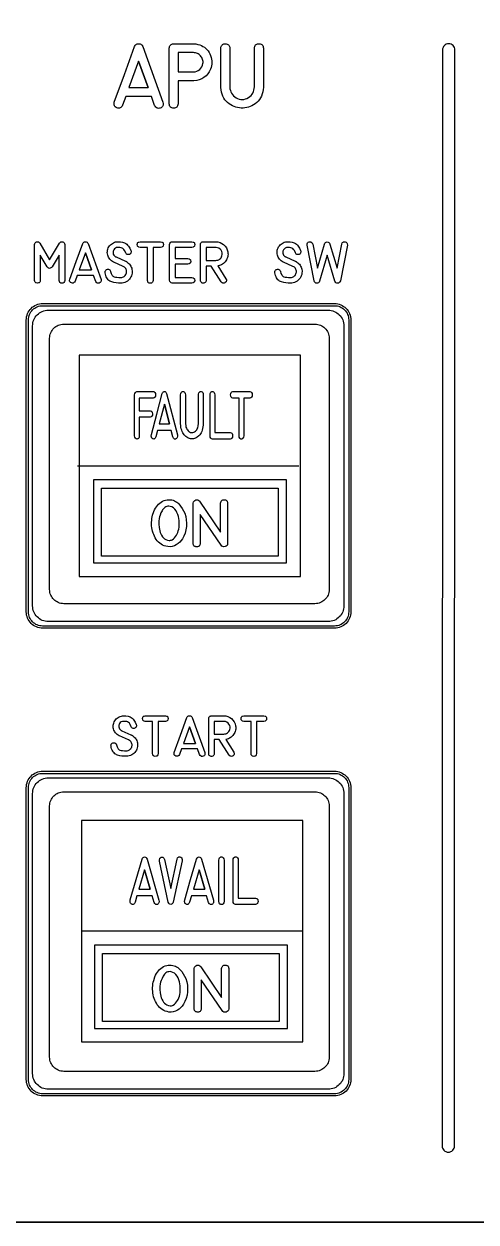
# Model space of a CAD drawing. Extents: x 361 to 684, y 82 to 686.
# Drawn here: x 510.7 to 543.4, y 81.8 to 168.3 of the extents above; entities that cross this region are included whole.
import ezdxf

# ---------------------------------------------------------------- set-up
doc = ezdxf.new("R2010")
doc.units = 0
for name, color, linetype in [('_BACKPANEL', 5, 'CONTINUOUS'), ('_ENGRAVING', 105, 'CONTINUOUS'), ('_LABELS', 30, 'CONTINUOUS'), ('_TOPLAYER', 1, 'CONTINUOUS')]:
    doc.layers.add(name, color=color, linetype=linetype)

msp = doc.modelspace()

# ---------------------------------------------------------------- linework, layer by layer
at = {"layer": '_BACKPANEL'}
for points in [[(683.772, 213.525), (683.772, 208.819), (683.772, 199.406), (683.772, 189.994), (683.772, 91.163), (683.772, 81.75), (361.5, 81.75), (361.5, 91.163), (361.5, 189.994), (361.5, 199.406), (361.5, 208.819), (361.5, 213.525)], [(512.041, 147.959), (533.137, 147.959), (533.242, 147.954), (533.344, 147.938), (533.443, 147.913), (533.537, 147.879), (533.627, 147.836), (533.712, 147.784), (533.791, 147.725), (533.864, 147.659), (533.93, 147.586), (533.989, 147.507), (534.04, 147.422), (534.083, 147.332), (534.118, 147.238), (534.143, 147.139), (534.159, 147.037), (534.164, 146.932), (534.164, 125.837), (534.159, 125.731), (534.143, 125.629), (534.118, 125.531), (534.083, 125.436), (534.04, 125.346), (533.989, 125.261), (533.93, 125.182), (533.864, 125.11), (533.791, 125.043), (533.712, 124.984), (533.627, 124.933), (533.537, 124.89), (533.443, 124.855), (533.344, 124.83), (533.242, 124.815), (533.137, 124.809), (512.041, 124.809), (511.936, 124.815), (511.833, 124.83), (511.735, 124.855), (511.64, 124.89), (511.551, 124.933), (511.466, 124.984), (511.387, 125.043), (511.314, 125.11), (511.248, 125.182), (511.189, 125.261), (511.137, 125.346), (511.094, 125.436), (511.06, 125.531), (511.035, 125.629), (511.019, 125.731), (511.014, 125.837), (511.014, 146.932), (511.019, 147.037), (511.035, 147.139), (511.06, 147.238), (511.094, 147.332), (511.137, 147.422), (511.189, 147.507), (511.248, 147.586), (511.314, 147.659), (511.387, 147.725), (511.466, 147.784), (511.551, 147.836), (511.64, 147.879), (511.735, 147.913), (511.833, 147.938), (511.936, 147.954)], [(512.041, 114.169), (533.137, 114.169), (533.242, 114.163), (533.344, 114.148), (533.443, 114.123), (533.537, 114.088), (533.627, 114.045), (533.712, 113.994), (533.791, 113.935), (533.864, 113.868), (533.93, 113.795), (533.989, 113.716), (534.04, 113.632), (534.083, 113.542), (534.118, 113.447), (534.143, 113.349), (534.159, 113.246), (534.164, 113.141), (534.164, 92.046), (534.159, 91.941), (534.143, 91.839), (534.118, 91.74), (534.083, 91.645), (534.04, 91.556), (533.989, 91.471), (533.93, 91.392), (533.864, 91.319), (533.791, 91.253), (533.712, 91.194), (533.627, 91.142), (533.537, 91.099), (533.443, 91.065), (533.344, 91.039), (533.242, 91.024), (533.137, 91.019), (512.041, 91.019), (511.936, 91.024), (511.833, 91.039), (511.735, 91.065), (511.64, 91.099), (511.551, 91.142), (511.466, 91.194), (511.387, 91.253), (511.314, 91.319), (511.248, 91.392), (511.189, 91.471), (511.137, 91.556), (511.094, 91.645), (511.06, 91.74), (511.035, 91.839), (511.019, 91.941), (511.014, 92.046), (511.014, 113.141), (511.019, 113.246), (511.035, 113.349), (511.06, 113.447), (511.094, 113.542), (511.137, 113.632), (511.189, 113.716), (511.248, 113.795), (511.314, 113.868), (511.387, 113.935), (511.466, 113.994), (511.551, 114.045), (511.64, 114.088), (511.735, 114.123), (511.833, 114.148), (511.936, 114.163)]]:
    msp.add_lwpolyline(points, close=True, dxfattribs=at)
at = {"layer": '_ENGRAVING'}
for points in [[(517.22, 162.663), (517.949, 164.669), (518.681, 166.675), (518.728, 166.766), (518.758, 166.802), (518.793, 166.831), (518.832, 166.854), (518.877, 166.871), (518.979, 166.885), (519.081, 166.872), (519.126, 166.856), (519.165, 166.833), (519.201, 166.804), (519.231, 166.768), (519.279, 166.675), (520.738, 162.652), (520.75, 162.575), (520.751, 162.506), (520.742, 162.443), (520.723, 162.388), (520.693, 162.34), (520.653, 162.299), (520.603, 162.265), (520.542, 162.238), (520.478, 162.22), (520.418, 162.215), (520.361, 162.221), (520.308, 162.239), (520.259, 162.269), (520.214, 162.31), (520.173, 162.364), (520.135, 162.429), (519.901, 163.08), (518.046, 163.08), (517.818, 162.445), (517.78, 162.379), (517.738, 162.326), (517.692, 162.284), (517.642, 162.255), (517.588, 162.237), (517.531, 162.232), (517.469, 162.238), (517.404, 162.257), (517.343, 162.285), (517.292, 162.32), (517.252, 162.361), (517.224, 162.408), (517.206, 162.462), (517.2, 162.523), (517.204, 162.59)], [(522.936, 166.885), (522.979, 166.885), (523.122, 166.869), (523.259, 166.841), (523.391, 166.803), (523.517, 166.753), (523.63, 166.693), (523.735, 166.625), (523.831, 166.547), (523.919, 166.461), (523.998, 166.366), (524.068, 166.262), (524.13, 166.149), (524.183, 166.027), (524.226, 165.901), (524.256, 165.776), (524.274, 165.651), (524.28, 165.528), (524.273, 165.405), (524.254, 165.283), (524.223, 165.162), (524.179, 165.041), (524.088, 164.862), (523.978, 164.703), (523.849, 164.564), (523.701, 164.446), (523.537, 164.351), (523.362, 164.279), (523.176, 164.231), (522.979, 164.206), (522.936, 164.204), (521.83, 164.204), (521.83, 162.545), (521.816, 162.47), (521.795, 162.405), (521.766, 162.349), (521.729, 162.304), (521.685, 162.269), (521.633, 162.244), (521.574, 162.229), (521.507, 162.224), (521.44, 162.229), (521.381, 162.244), (521.33, 162.269), (521.286, 162.304), (521.25, 162.349), (521.221, 162.405), (521.2, 162.47), (521.186, 162.545), (521.186, 166.566), (521.198, 166.633), (521.218, 166.692), (521.244, 166.743), (521.278, 166.787), (521.32, 166.823), (521.368, 166.851), (521.424, 166.872), (521.487, 166.885), (521.507, 166.885)], [(522.936, 166.243), (521.83, 166.243), (521.83, 164.848), (522.936, 164.848), (523.062, 164.859), (523.181, 164.891), (523.291, 164.945), (523.395, 165.021), (523.484, 165.113), (523.553, 165.215), (523.601, 165.329), (523.628, 165.453), (523.634, 165.531), (523.633, 165.606), (523.624, 165.678), (523.606, 165.748), (523.581, 165.816), (523.549, 165.881), (523.508, 165.944), (523.46, 166.005), (523.406, 166.061), (523.348, 166.109), (523.288, 166.15), (523.224, 166.183), (523.157, 166.209), (523.087, 166.228), (523.013, 166.239)], [(527.993, 163.76), (527.993, 163.715), (527.984, 163.578), (527.954, 163.41), (527.912, 163.253), (527.858, 163.107), (527.793, 162.973), (527.716, 162.85), (527.626, 162.739), (527.525, 162.639), (527.412, 162.551), (527.292, 162.473), (527.171, 162.407), (527.047, 162.352), (526.921, 162.308), (526.793, 162.275), (526.663, 162.252), (526.531, 162.241), (526.397, 162.241), (526.264, 162.252), (526.134, 162.274), (526.006, 162.307), (525.881, 162.35), (525.759, 162.405), (525.64, 162.47), (525.524, 162.546), (525.411, 162.634), (525.306, 162.732), (525.213, 162.84), (525.133, 162.96), (525.066, 163.089), (525.012, 163.23), (524.97, 163.381), (524.941, 163.543), (524.925, 163.715), (524.925, 163.76), (524.925, 166.566), (524.931, 166.631), (524.95, 166.689), (524.98, 166.744), (525.014, 166.79), (525.052, 166.828), (525.096, 166.856), (525.143, 166.875), (525.195, 166.885), (525.252, 166.886), (525.313, 166.878), (525.373, 166.862), (525.424, 166.84), (525.468, 166.811), (525.503, 166.775), (525.531, 166.733), (525.551, 166.684), (525.563, 166.628), (525.567, 166.566), (525.567, 163.76), (525.582, 163.633), (525.608, 163.515), (525.648, 163.405), (525.699, 163.303), (525.763, 163.209), (525.839, 163.124), (525.927, 163.046), (526.028, 162.977), (526.135, 162.921), (526.244, 162.882), (526.354, 162.859), (526.465, 162.853), (526.578, 162.865), (526.693, 162.893), (526.808, 162.938), (526.925, 163), (527.024, 163.067), (527.109, 163.144), (527.18, 163.229), (527.236, 163.323), (527.28, 163.425), (527.315, 163.532), (527.339, 163.643), (527.353, 163.76), (527.353, 166.566), (527.358, 166.628), (527.375, 166.693), (527.399, 166.748), (527.431, 166.794), (527.47, 166.831), (527.517, 166.857), (527.571, 166.875), (527.632, 166.882), (527.701, 166.88), (527.77, 166.869), (527.829, 166.85), (527.879, 166.823), (527.92, 166.788), (527.952, 166.745), (527.974, 166.693), (527.988, 166.634), (527.993, 166.566)], [(541.392, 166.884), (541.301, 166.875), (541.217, 166.848), (541.141, 166.805), (541.074, 166.748), (541.019, 166.679), (540.978, 166.601), (540.952, 166.514), (540.943, 166.42), (540.943, 166.419), (540.91, 87.266), (540.91, 87.265), (540.919, 87.171), (540.945, 87.084), (540.986, 87.005), (541.041, 86.937), (541.108, 86.88), (541.184, 86.837), (541.269, 86.81), (541.36, 86.801), (541.361, 86.801), (541.451, 86.81), (541.535, 86.837), (541.612, 86.88), (541.678, 86.937), (541.733, 87.005), (541.774, 87.084), (541.801, 87.171), (541.81, 87.264), (541.841, 166.419), (541.841, 166.42), (541.832, 166.514), (541.806, 166.601), (541.764, 166.679), (541.71, 166.748), (541.643, 166.805), (541.567, 166.848), (541.482, 166.875), (541.392, 166.884)], [(519.668, 163.719), (518.977, 165.631), (518.28, 163.719)], [(518.977, 165.631), (519.668, 163.719)], [(513.64, 149.788), (513.615, 149.698), (513.572, 149.634), (513.544, 149.612), (513.511, 149.596), (513.433, 149.584), (513.354, 149.597), (513.322, 149.613), (513.294, 149.635), (513.252, 149.699), (513.227, 149.788), (513.227, 151.614), (512.726, 150.756), (512.684, 150.713), (512.641, 150.683), (512.595, 150.663), (512.546, 150.655), (512.498, 150.66), (512.453, 150.678), (512.41, 150.71), (512.37, 150.756), (511.872, 151.61), (511.873, 149.788), (511.851, 149.699), (511.832, 149.664), (511.808, 149.636), (511.779, 149.613), (511.745, 149.598), (511.662, 149.585), (511.579, 149.598), (511.545, 149.614), (511.517, 149.636), (511.494, 149.665), (511.477, 149.7), (511.459, 149.788), (511.459, 152.371), (511.473, 152.446), (511.502, 152.505), (511.547, 152.547), (511.607, 152.572), (511.673, 152.578), (511.734, 152.565), (511.791, 152.532), (511.844, 152.479), (512.547, 151.269), (513.258, 152.479), (513.31, 152.532), (513.367, 152.565), (513.428, 152.578), (513.493, 152.571), (513.552, 152.546), (513.596, 152.504), (513.625, 152.446), (513.64, 152.371)], [(514.001, 149.865), (514.47, 151.155), (514.94, 152.444), (514.97, 152.502), (515.012, 152.544), (515.066, 152.569), (515.131, 152.578), (515.197, 152.57), (515.251, 152.545), (515.294, 152.503), (515.324, 152.444), (516.262, 149.858), (516.27, 149.764), (516.265, 149.724), (516.252, 149.688), (516.233, 149.657), (516.208, 149.631), (516.136, 149.592), (516.056, 149.577), (516.02, 149.581), (515.986, 149.593), (515.954, 149.612), (515.925, 149.638), (515.874, 149.715), (515.724, 150.133), (514.532, 150.133), (514.385, 149.725), (514.334, 149.648), (514.304, 149.622), (514.272, 149.603), (514.238, 149.591), (514.201, 149.588), (514.119, 149.604), (514.047, 149.644), (514.022, 149.671), (514.003, 149.701), (513.992, 149.736), (513.988, 149.775)], [(518.021, 151.177), (518.045, 151.167), (518.071, 151.154), (518.094, 151.141), (518.117, 151.127), (518.141, 151.113), (518.21, 151.063), (518.272, 151.009), (518.327, 150.95), (518.375, 150.886), (518.417, 150.818), (518.451, 150.745), (518.479, 150.668), (518.499, 150.586), (518.515, 150.453), (518.511, 150.316), (518.494, 150.218), (518.464, 150.124), (518.424, 150.034), (518.371, 149.948), (518.31, 149.868), (518.24, 149.798), (518.164, 149.738), (518.08, 149.687), (517.984, 149.643), (517.888, 149.612), (517.789, 149.594), (517.689, 149.587), (517.521, 149.593), (517.358, 149.609), (517.197, 149.636), (517.041, 149.675), (516.967, 149.701), (516.898, 149.736), (516.835, 149.781), (516.777, 149.834), (516.725, 149.897), (516.678, 149.969), (516.637, 150.05), (516.601, 150.14), (516.575, 150.24), (516.554, 150.342), (516.549, 150.393), (516.556, 150.441), (516.575, 150.486), (516.606, 150.528), (516.645, 150.562), (516.689, 150.583), (516.737, 150.593), (516.79, 150.589), (516.843, 150.572), (516.888, 150.542), (516.924, 150.5), (516.951, 150.446), (516.955, 150.433), (516.997, 150.29), (517.051, 150.179), (517.084, 150.136), (517.119, 150.101), (517.158, 150.073), (517.2, 150.054), (517.296, 150.028), (517.409, 150.009), (517.539, 150), (517.686, 149.998), (517.755, 150.003), (517.818, 150.015), (517.876, 150.036), (517.928, 150.066), (517.974, 150.104), (518.015, 150.15), (518.05, 150.204), (518.08, 150.268), (518.098, 150.328), (518.107, 150.39), (518.105, 150.453), (518.094, 150.517), (518.074, 150.579), (518.046, 150.636), (518.011, 150.687), (517.967, 150.733), (517.918, 150.768), (517.856, 150.801), (517.179, 151.098), (517.157, 151.11), (517.078, 151.156), (517.007, 151.207), (516.943, 151.262), (516.888, 151.322), (516.84, 151.387), (516.8, 151.456), (516.768, 151.53), (516.744, 151.609), (516.725, 151.701), (516.716, 151.791), (516.718, 151.879), (516.73, 151.964), (516.752, 152.047), (516.785, 152.127), (516.828, 152.205), (516.881, 152.281), (516.942, 152.35), (517.008, 152.411), (517.078, 152.462), (517.153, 152.504), (517.232, 152.536), (517.316, 152.56), (517.404, 152.574), (517.498, 152.578), (517.658, 152.574), (517.811, 152.545), (517.884, 152.526), (517.958, 152.498), (518.045, 152.451), (518.121, 152.395), (518.186, 152.332), (518.24, 152.261), (518.334, 152.104), (518.417, 151.935), (518.431, 151.897), (518.435, 151.828), (518.416, 151.767), (518.379, 151.711), (518.349, 151.685), (518.31, 151.662), (518.269, 151.65), (518.226, 151.646), (518.182, 151.652), (518.139, 151.667), (518.102, 151.692), (518.07, 151.726), (518.043, 151.769), (517.962, 151.943), (517.91, 152.024), (517.841, 152.09), (517.779, 152.124), (517.713, 152.148), (517.617, 152.164), (517.483, 152.169), (517.391, 152.157), (517.31, 152.125), (517.241, 152.072), (517.183, 151.999), (517.154, 151.944), (517.135, 151.886), (517.127, 151.825), (517.13, 151.761), (517.148, 151.684), (517.179, 151.617), (517.224, 151.558), (517.283, 151.509), (517.296, 151.5), (517.312, 151.49), (517.328, 151.483), (517.345, 151.476)], [(519.62, 149.788), (519.62, 152.166), (519.083, 152.166), (518.993, 152.185), (518.958, 152.202), (518.929, 152.225), (518.907, 152.254), (518.891, 152.287), (518.879, 152.371), (518.892, 152.455), (518.908, 152.489), (518.93, 152.518), (518.959, 152.541), (518.994, 152.559), (519.083, 152.578), (520.567, 152.578), (520.656, 152.559), (520.69, 152.542), (520.719, 152.518), (520.741, 152.49), (520.757, 152.456), (520.77, 152.371), (520.757, 152.287), (520.742, 152.253), (520.72, 152.224), (520.691, 152.202), (520.656, 152.184), (520.567, 152.166), (520.032, 152.166), (520.032, 149.788), (520.006, 149.697), (519.986, 149.662), (519.961, 149.633), (519.932, 149.611), (519.898, 149.595), (519.816, 149.583), (519.736, 149.597), (519.703, 149.613), (519.676, 149.636), (519.654, 149.664), (519.637, 149.699)], [(522.83, 152.17), (521.617, 152.17), (521.617, 151.37), (522.542, 151.37), (522.632, 151.346), (522.697, 151.303), (522.72, 151.274), (522.736, 151.241), (522.749, 151.162), (522.735, 151.082), (522.719, 151.049), (522.696, 151.021), (522.632, 150.979), (522.542, 150.955), (521.617, 150.955), (521.617, 149.994), (522.83, 149.994), (522.92, 149.97), (522.984, 149.927), (523.007, 149.899), (523.023, 149.867), (523.036, 149.788), (523.023, 149.709), (523.007, 149.677), (522.984, 149.649), (522.92, 149.607), (522.83, 149.583), (521.414, 149.583), (521.332, 149.605), (521.271, 149.647), (521.229, 149.709), (521.206, 149.791), (521.206, 152.373), (521.23, 152.459), (521.272, 152.521), (521.334, 152.561), (521.414, 152.578), (522.83, 152.578), (522.92, 152.559), (522.955, 152.542), (522.984, 152.519), (523.007, 152.49), (523.023, 152.457), (523.035, 152.373), (523.022, 152.289), (523.006, 152.255), (522.983, 152.227), (522.955, 152.205), (522.919, 152.188)], [(525.29, 149.9), (525.321, 149.821), (525.323, 149.748), (525.313, 149.714), (525.295, 149.682), (525.237, 149.623), (525.2, 149.602), (525.161, 149.589), (525.12, 149.585), (525.075, 149.589), (525.033, 149.601), (524.996, 149.62), (524.966, 149.646), (524.941, 149.68), (524.22, 150.819), (523.855, 150.819), (523.855, 149.789), (523.848, 149.73), (523.826, 149.68), (523.79, 149.638), (523.739, 149.606), (523.682, 149.586), (523.627, 149.583), (523.574, 149.597), (523.523, 149.627), (523.488, 149.66), (523.463, 149.698), (523.447, 149.741), (523.442, 149.789), (523.442, 152.373), (523.446, 152.414), (523.457, 152.452), (523.476, 152.487), (523.502, 152.518), (523.533, 152.544), (523.568, 152.563), (523.606, 152.574), (523.647, 152.578), (524.555, 152.578), (524.714, 152.565), (524.861, 152.526), (524.998, 152.461), (525.124, 152.37), (525.233, 152.259), (525.32, 152.133), (525.383, 151.994), (525.424, 151.841), (525.435, 151.756), (525.438, 151.672), (525.432, 151.59), (525.418, 151.509), (525.396, 151.429), (525.365, 151.351), (525.326, 151.274), (525.279, 151.198), (525.225, 151.127), (525.167, 151.064), (525.104, 151.007), (525.038, 150.958), (524.967, 150.916), (524.892, 150.882), (524.813, 150.855), (524.729, 150.835), (524.702, 150.831)], [(530.293, 151.177), (530.316, 151.167), (530.342, 151.154), (530.366, 151.141), (530.388, 151.127), (530.412, 151.113), (530.481, 151.063), (530.543, 151.009), (530.599, 150.95), (530.647, 150.886), (530.688, 150.818), (530.723, 150.745), (530.75, 150.668), (530.771, 150.586), (530.787, 150.453), (530.783, 150.316), (530.765, 150.218), (530.736, 150.124), (530.695, 150.034), (530.643, 149.948), (530.581, 149.868), (530.512, 149.798), (530.435, 149.738), (530.351, 149.687), (530.256, 149.643), (530.159, 149.612), (530.061, 149.594), (529.961, 149.587), (529.793, 149.593), (529.629, 149.609), (529.469, 149.636), (529.313, 149.675), (529.238, 149.701), (529.17, 149.736), (529.106, 149.781), (529.048, 149.834), (528.996, 149.897), (528.949, 149.969), (528.908, 150.05), (528.873, 150.14), (528.846, 150.24), (528.826, 150.342), (528.821, 150.393), (528.828, 150.441), (528.847, 150.486), (528.878, 150.528), (528.917, 150.562), (528.96, 150.583), (529.009, 150.593), (529.061, 150.589), (529.115, 150.572), (529.159, 150.542), (529.195, 150.5), (529.222, 150.446), (529.226, 150.433), (529.268, 150.29), (529.323, 150.179), (529.355, 150.136), (529.391, 150.101), (529.429, 150.073), (529.471, 150.054), (529.567, 150.028), (529.68, 150.009), (529.81, 150), (529.958, 149.998), (530.027, 150.003), (530.09, 150.015), (530.147, 150.036), (530.199, 150.066), (530.246, 150.104), (530.286, 150.15), (530.322, 150.204), (530.351, 150.268), (530.37, 150.328), (530.378, 150.39), (530.377, 150.453), (530.366, 150.517), (530.346, 150.579), (530.318, 150.636), (530.282, 150.687), (530.238, 150.733), (530.189, 150.768), (530.127, 150.801), (529.45, 151.098), (529.428, 151.11), (529.349, 151.156), (529.278, 151.207), (529.215, 151.262), (529.159, 151.322), (529.112, 151.387), (529.072, 151.456), (529.04, 151.53), (529.016, 151.609), (528.997, 151.701), (528.988, 151.791), (528.989, 151.879), (529.001, 151.964), (529.023, 152.047), (529.056, 152.127), (529.099, 152.205), (529.153, 152.281), (529.214, 152.35), (529.279, 152.411), (529.349, 152.462), (529.424, 152.504), (529.503, 152.536), (529.587, 152.56), (529.676, 152.574), (529.769, 152.578), (529.93, 152.574), (530.082, 152.545), (530.155, 152.526), (530.23, 152.498), (530.316, 152.451), (530.392, 152.395), (530.458, 152.332), (530.512, 152.261), (530.605, 152.104), (530.689, 151.935), (530.702, 151.897), (530.706, 151.828), (530.687, 151.767), (530.651, 151.711), (530.62, 151.685), (530.581, 151.662), (530.54, 151.65), (530.498, 151.646), (530.453, 151.652), (530.411, 151.667), (530.373, 151.692), (530.341, 151.726), (530.315, 151.769), (530.233, 151.943), (530.182, 152.024), (530.113, 152.09), (530.051, 152.124), (529.984, 152.148), (529.889, 152.164), (529.754, 152.169), (529.662, 152.157), (529.581, 152.125), (529.512, 152.072), (529.455, 151.999), (529.425, 151.944), (529.406, 151.886), (529.399, 151.825), (529.402, 151.761), (529.419, 151.684), (529.45, 151.617), (529.495, 151.558), (529.554, 151.509), (529.567, 151.5), (529.583, 151.49), (529.599, 151.483), (529.617, 151.476)], [(532.805, 152.411), (533.317, 150.662), (533.659, 152.411), (533.697, 152.496), (533.722, 152.527), (533.75, 152.55), (533.782, 152.567), (533.818, 152.576), (533.9, 152.572), (533.977, 152.544), (534.007, 152.522), (534.03, 152.494), (534.048, 152.462), (534.059, 152.425), (534.064, 152.334), (533.558, 149.751), (533.529, 149.68), (533.487, 149.628), (533.433, 149.596), (533.367, 149.583), (533.3, 149.59), (533.243, 149.617), (533.196, 149.664), (533.159, 149.731), (532.606, 151.617), (532.058, 149.731), (532.02, 149.662), (531.973, 149.615), (531.917, 149.588), (531.852, 149.583), (531.787, 149.597), (531.733, 149.63), (531.689, 149.682), (531.656, 149.751), (531.15, 152.334), (531.16, 152.427), (531.191, 152.499), (531.215, 152.526), (531.243, 152.548), (531.316, 152.575), (531.394, 152.576), (531.429, 152.566), (531.46, 152.55), (531.515, 152.495), (531.559, 152.411), (531.897, 150.659), (532.409, 152.411), (532.445, 152.475), (532.49, 152.521), (532.545, 152.55), (532.61, 152.561), (532.674, 152.553), (532.728, 152.526), (532.771, 152.478)], [(515.574, 150.544), (515.13, 151.772), (514.682, 150.544)], [(515.13, 151.772), (515.574, 150.544)], [(524.555, 151.23), (524.629, 151.235), (524.699, 151.252), (524.766, 151.281), (524.831, 151.32), (524.889, 151.369), (524.937, 151.425), (524.974, 151.488), (525.001, 151.557), (525.023, 151.667), (525.02, 151.772), (524.992, 151.871), (524.939, 151.965), (524.867, 152.046), (524.782, 152.106), (524.685, 152.146), (524.576, 152.166), (523.855, 152.166), (523.855, 151.23)], [(512.051, 148.113), (533.127, 148.113), (533.249, 148.106), (533.367, 148.088), (533.481, 148.059), (533.591, 148.019), (533.695, 147.969), (533.793, 147.91), (533.885, 147.841), (533.969, 147.765), (534.046, 147.68), (534.114, 147.589), (534.174, 147.49), (534.224, 147.386), (534.264, 147.277), (534.293, 147.162), (534.311, 147.044), (534.317, 146.922), (534.317, 125.847), (534.311, 125.724), (534.293, 125.606), (534.264, 125.492), (534.224, 125.382), (534.174, 125.278), (534.114, 125.18), (534.046, 125.088), (533.969, 125.004), (533.885, 124.927), (533.793, 124.859), (533.695, 124.799), (533.591, 124.749), (533.481, 124.709), (533.367, 124.68), (533.249, 124.662), (533.127, 124.656), (512.051, 124.656), (511.929, 124.662), (511.811, 124.68), (511.696, 124.709), (511.587, 124.749), (511.483, 124.799), (511.385, 124.859), (511.293, 124.927), (511.208, 125.004), (511.132, 125.088), (511.063, 125.18), (511.004, 125.278), (510.954, 125.382), (510.914, 125.492), (510.885, 125.606), (510.867, 125.724), (510.86, 125.847), (510.86, 146.922), (510.867, 147.044), (510.885, 147.162), (510.914, 147.277), (510.954, 147.386), (511.004, 147.49), (511.063, 147.589), (511.132, 147.68), (511.208, 147.765), (511.293, 147.841), (511.385, 147.91), (511.483, 147.969), (511.587, 148.019), (511.696, 148.059), (511.811, 148.088), (511.929, 148.106)], [(512.459, 147.634), (532.675, 147.634), (532.792, 147.628), (532.906, 147.611), (533.015, 147.583), (533.12, 147.545), (533.22, 147.497), (533.314, 147.44), (533.402, 147.374), (533.483, 147.3), (533.557, 147.219), (533.623, 147.132), (533.68, 147.037), (533.728, 146.938), (533.766, 146.833), (533.794, 146.723), (533.811, 146.609), (533.817, 146.492), (533.817, 126.276), (533.811, 126.159), (533.794, 126.046), (533.766, 125.936), (533.728, 125.831), (533.68, 125.731), (533.623, 125.637), (533.557, 125.549), (533.483, 125.468), (533.402, 125.394), (533.314, 125.329), (533.22, 125.272), (533.12, 125.224), (533.015, 125.185), (532.906, 125.157), (532.792, 125.14), (532.675, 125.134), (512.459, 125.134), (512.342, 125.14), (512.228, 125.157), (512.119, 125.185), (512.014, 125.224), (511.914, 125.272), (511.82, 125.329), (511.732, 125.394), (511.651, 125.468), (511.577, 125.549), (511.512, 125.637), (511.455, 125.731), (511.407, 125.831), (511.368, 125.936), (511.34, 126.046), (511.323, 126.159), (511.317, 126.276), (511.317, 146.492), (511.323, 146.609), (511.34, 146.723), (511.368, 146.833), (511.407, 146.938), (511.455, 147.037), (511.512, 147.132), (511.577, 147.219), (511.651, 147.3), (511.732, 147.374), (511.82, 147.44), (511.914, 147.497), (512.014, 147.545), (512.119, 147.583), (512.228, 147.611), (512.342, 147.628)], [(518.419, 116.955), (518.442, 116.945), (518.468, 116.932), (518.491, 116.919), (518.513, 116.905), (518.537, 116.892), (518.604, 116.843), (518.665, 116.79), (518.719, 116.732), (518.766, 116.67), (518.807, 116.603), (518.84, 116.532), (518.867, 116.456), (518.888, 116.376), (518.903, 116.246), (518.899, 116.111), (518.882, 116.016), (518.853, 115.924), (518.814, 115.836), (518.762, 115.751), (518.702, 115.673), (518.634, 115.605), (518.559, 115.546), (518.477, 115.496), (518.384, 115.453), (518.289, 115.423), (518.192, 115.404), (518.094, 115.398), (517.93, 115.404), (517.77, 115.42), (517.613, 115.446), (517.46, 115.484), (517.387, 115.509), (517.32, 115.544), (517.258, 115.588), (517.201, 115.64), (517.15, 115.702), (517.104, 115.772), (517.064, 115.851), (517.029, 115.94), (517.003, 116.037), (516.983, 116.137), (516.978, 116.187), (516.985, 116.234), (517.004, 116.278), (517.034, 116.319), (517.072, 116.352), (517.115, 116.373), (517.162, 116.382), (517.214, 116.379), (517.266, 116.362), (517.31, 116.333), (517.345, 116.292), (517.371, 116.239), (517.376, 116.226), (517.416, 116.086), (517.47, 115.978), (517.501, 115.935), (517.536, 115.901), (517.574, 115.874), (517.615, 115.855), (517.709, 115.829), (517.82, 115.811), (517.947, 115.802), (518.092, 115.801), (518.159, 115.805), (518.221, 115.817), (518.277, 115.838), (518.328, 115.867), (518.374, 115.904), (518.413, 115.949), (518.448, 116.002), (518.477, 116.064), (518.495, 116.123), (518.503, 116.184), (518.502, 116.246), (518.491, 116.308), (518.471, 116.369), (518.444, 116.424), (518.409, 116.475), (518.366, 116.52), (518.318, 116.554), (518.258, 116.587), (517.595, 116.877), (517.573, 116.889), (517.496, 116.934), (517.426, 116.984), (517.364, 117.038), (517.31, 117.097), (517.263, 117.16), (517.224, 117.228), (517.193, 117.3), (517.169, 117.377), (517.15, 117.468), (517.142, 117.556), (517.143, 117.642), (517.155, 117.725), (517.177, 117.806), (517.209, 117.885), (517.251, 117.961), (517.303, 118.035), (517.363, 118.103), (517.427, 118.163), (517.496, 118.213), (517.569, 118.254), (517.647, 118.286), (517.729, 118.308), (517.816, 118.322), (517.907, 118.327), (518.064, 118.322), (518.213, 118.294), (518.285, 118.276), (518.358, 118.248), (518.443, 118.202), (518.517, 118.148), (518.581, 118.086), (518.634, 118.016), (518.725, 117.862), (518.807, 117.697), (518.82, 117.659), (518.825, 117.592), (518.806, 117.532), (518.77, 117.477), (518.74, 117.452), (518.702, 117.43), (518.662, 117.417), (518.62, 117.414), (518.577, 117.42), (518.535, 117.435), (518.499, 117.459), (518.467, 117.492), (518.441, 117.535), (518.361, 117.704), (518.311, 117.784), (518.243, 117.848), (518.182, 117.882), (518.117, 117.906), (518.024, 117.921), (517.892, 117.926), (517.802, 117.914), (517.723, 117.883), (517.655, 117.831), (517.599, 117.76), (517.57, 117.706), (517.552, 117.649), (517.544, 117.589), (517.547, 117.526), (517.564, 117.451), (517.595, 117.385), (517.639, 117.328), (517.696, 117.28), (517.709, 117.271), (517.725, 117.261), (517.741, 117.254), (517.758, 117.247)], [(519.984, 115.595), (519.984, 117.923), (519.459, 117.923), (519.371, 117.941), (519.337, 117.958), (519.309, 117.981), (519.287, 118.009), (519.271, 118.042), (519.259, 118.124), (519.272, 118.206), (519.288, 118.239), (519.309, 118.267), (519.338, 118.29), (519.372, 118.307), (519.459, 118.327), (520.912, 118.327), (520.999, 118.308), (521.033, 118.291), (521.061, 118.268), (521.082, 118.24), (521.098, 118.207), (521.111, 118.124), (521.098, 118.041), (521.083, 118.008), (521.061, 117.98), (521.033, 117.958), (520.999, 117.941), (520.912, 117.923), (520.388, 117.923), (520.388, 115.595), (520.363, 115.506), (520.319, 115.443), (520.29, 115.421), (520.257, 115.406), (520.177, 115.394), (520.098, 115.408), (520.066, 115.424), (520.04, 115.446), (520.018, 115.474), (520.002, 115.508)], [(521.548, 115.67), (522.007, 116.933), (522.467, 118.195), (522.497, 118.252), (522.538, 118.293), (522.59, 118.318), (522.655, 118.327), (522.719, 118.319), (522.772, 118.294), (522.814, 118.253), (522.844, 118.195), (523.762, 115.663), (523.77, 115.571), (523.752, 115.497), (523.734, 115.467), (523.708, 115.441), (523.639, 115.403), (523.56, 115.388), (523.525, 115.392), (523.491, 115.403), (523.432, 115.448), (523.382, 115.523), (523.235, 115.932), (522.068, 115.932), (521.925, 115.533), (521.874, 115.458), (521.845, 115.432), (521.814, 115.413), (521.78, 115.402), (521.744, 115.399), (521.664, 115.415), (521.593, 115.454), (521.568, 115.48), (521.551, 115.51), (521.539, 115.544), (521.535, 115.582)], [(525.852, 115.705), (525.883, 115.627), (525.885, 115.556), (525.858, 115.491), (525.801, 115.433), (525.765, 115.412), (525.727, 115.4), (525.686, 115.396), (525.642, 115.4), (525.601, 115.411), (525.565, 115.43), (525.535, 115.456), (525.511, 115.489), (524.805, 116.604), (524.448, 116.604), (524.448, 115.596), (524.44, 115.538), (524.419, 115.489), (524.384, 115.448), (524.334, 115.416), (524.279, 115.397), (524.225, 115.394), (524.173, 115.407), (524.122, 115.437), (524.088, 115.469), (524.063, 115.506), (524.049, 115.548), (524.044, 115.596), (524.044, 118.126), (524.047, 118.166), (524.058, 118.203), (524.076, 118.237), (524.102, 118.268), (524.132, 118.294), (524.166, 118.312), (524.204, 118.323), (524.244, 118.327), (525.133, 118.327), (525.288, 118.314), (525.433, 118.276), (525.567, 118.212), (525.69, 118.122), (525.797, 118.014), (525.882, 117.891), (525.944, 117.755), (525.984, 117.605), (525.995, 117.521), (525.998, 117.439), (525.992, 117.359), (525.978, 117.279), (525.956, 117.201), (525.926, 117.125), (525.888, 117.049), (525.841, 116.976), (525.789, 116.906), (525.732, 116.844), (525.671, 116.788), (525.606, 116.74), (525.536, 116.699), (525.463, 116.666), (525.385, 116.639), (525.304, 116.62), (525.277, 116.615)], [(525.133, 117.006), (525.205, 117.012), (525.274, 117.029), (525.34, 117.056), (525.403, 117.095), (525.46, 117.143), (525.507, 117.198), (525.544, 117.259), (525.57, 117.327), (525.591, 117.435), (525.588, 117.537), (525.561, 117.634), (525.509, 117.726), (525.438, 117.805), (525.355, 117.864), (525.26, 117.903), (525.153, 117.923), (524.448, 117.923), (524.448, 117.006)], [(527.104, 115.595), (527.104, 117.923), (526.578, 117.923), (526.49, 117.941), (526.456, 117.958), (526.428, 117.981), (526.406, 118.009), (526.391, 118.042), (526.378, 118.124), (526.391, 118.206), (526.407, 118.239), (526.429, 118.267), (526.457, 118.29), (526.491, 118.307), (526.578, 118.327), (528.031, 118.327), (528.118, 118.308), (528.152, 118.291), (528.18, 118.268), (528.202, 118.24), (528.217, 118.207), (528.23, 118.124), (528.218, 118.041), (528.202, 118.008), (528.181, 117.98), (528.153, 117.958), (528.118, 117.941), (528.031, 117.923), (527.507, 117.923), (527.507, 115.595), (527.482, 115.506), (527.438, 115.443), (527.409, 115.421), (527.376, 115.406), (527.296, 115.394), (527.217, 115.408), (527.186, 115.424), (527.159, 115.446), (527.137, 115.474), (527.121, 115.508)], [(523.089, 116.335), (522.653, 117.538), (522.215, 116.335)], [(522.653, 117.538), (523.089, 116.335)], [(512.051, 114.322), (533.127, 114.322), (533.249, 114.316), (533.367, 114.298), (533.481, 114.269), (533.591, 114.229), (533.695, 114.179), (533.793, 114.119), (533.885, 114.051), (533.969, 113.974), (534.046, 113.89), (534.114, 113.798), (534.174, 113.7), (534.224, 113.596), (534.264, 113.486), (534.293, 113.372), (534.311, 113.253), (534.317, 113.131), (534.317, 92.056), (534.311, 91.934), (534.293, 91.815), (534.264, 91.701), (534.224, 91.592), (534.174, 91.488), (534.114, 91.389), (534.046, 91.298), (533.969, 91.213), (533.885, 91.137), (533.793, 91.068), (533.695, 91.009), (533.591, 90.959), (533.481, 90.919), (533.367, 90.889), (533.249, 90.871), (533.127, 90.865), (512.051, 90.865), (511.929, 90.871), (511.811, 90.889), (511.696, 90.919), (511.587, 90.959), (511.483, 91.009), (511.385, 91.068), (511.293, 91.137), (511.208, 91.213), (511.132, 91.298), (511.063, 91.389), (511.004, 91.488), (510.954, 91.592), (510.914, 91.701), (510.885, 91.815), (510.867, 91.934), (510.86, 92.056), (510.86, 113.131), (510.867, 113.253), (510.885, 113.372), (510.914, 113.486), (510.954, 113.596), (511.004, 113.7), (511.063, 113.798), (511.132, 113.89), (511.208, 113.974), (511.293, 114.051), (511.385, 114.119), (511.483, 114.179), (511.587, 114.229), (511.696, 114.269), (511.811, 114.298), (511.929, 114.316)], [(512.459, 113.844), (532.675, 113.844), (532.792, 113.838), (532.906, 113.821), (533.015, 113.792), (533.12, 113.754), (533.22, 113.706), (533.314, 113.649), (533.402, 113.583), (533.483, 113.51), (533.557, 113.429), (533.623, 113.341), (533.68, 113.247), (533.728, 113.147), (533.766, 113.042), (533.794, 112.932), (533.811, 112.819), (533.817, 112.702), (533.817, 92.486), (533.811, 92.369), (533.794, 92.255), (533.766, 92.145), (533.728, 92.04), (533.68, 91.94), (533.623, 91.846), (533.557, 91.758), (533.483, 91.677), (533.402, 91.604), (533.314, 91.538), (533.22, 91.481), (533.12, 91.433), (533.015, 91.395), (532.906, 91.367), (532.792, 91.35), (532.675, 91.344), (512.459, 91.344), (512.342, 91.35), (512.228, 91.367), (512.119, 91.395), (512.014, 91.433), (511.914, 91.481), (511.82, 91.538), (511.732, 91.604), (511.651, 91.677), (511.577, 91.758), (511.512, 91.846), (511.455, 91.94), (511.407, 92.04), (511.368, 92.145), (511.34, 92.255), (511.323, 92.369), (511.317, 92.486), (511.317, 112.702), (511.323, 112.819), (511.34, 112.932), (511.368, 113.042), (511.407, 113.147), (511.455, 113.247), (511.512, 113.341), (511.577, 113.429), (511.651, 113.51), (511.732, 113.583), (511.82, 113.649), (511.914, 113.706), (512.014, 113.754), (512.119, 113.792), (512.228, 113.821), (512.342, 113.838)]]:
    msp.add_lwpolyline(points, close=True, dxfattribs=at)
at = {"layer": '_LABELS'}
for points in [[(530.688, 128.383), (530.688, 144.385), (514.688, 144.385), (514.688, 128.383)], [(518.688, 138.558), (518.688, 141.518), (518.707, 141.616), (518.742, 141.688), (518.793, 141.735), (518.86, 141.756), (520.034, 141.756), (520.074, 141.749), (520.108, 141.735), (520.137, 141.714), (520.16, 141.688), (520.192, 141.616), (520.203, 141.519), (520.192, 141.422), (520.16, 141.351), (520.136, 141.325), (520.106, 141.305), (520.072, 141.292), (520.032, 141.285), (519.029, 141.285), (519.029, 140.367), (519.811, 140.367), (519.884, 140.346), (519.913, 140.327), (519.937, 140.302), (519.969, 140.233), (519.981, 140.14), (519.971, 140.046), (519.94, 139.974), (519.916, 139.946), (519.886, 139.924), (519.811, 139.895), (519.029, 139.895), (519.029, 138.558), (519.014, 138.456), (518.982, 138.383), (518.959, 138.358), (518.932, 138.339), (518.901, 138.327), (518.865, 138.323), (518.829, 138.326), (518.797, 138.336), (518.769, 138.355), (518.745, 138.38), (518.708, 138.454)], [(519.902, 138.644), (520.29, 140.123), (520.68, 141.602), (520.705, 141.669), (520.74, 141.717), (520.784, 141.746), (520.839, 141.756), (520.893, 141.747), (520.938, 141.719), (520.973, 141.67), (520.999, 141.602), (521.776, 138.635), (521.783, 138.527), (521.768, 138.441), (521.731, 138.375), (521.704, 138.35), (521.672, 138.33), (521.638, 138.317), (521.606, 138.313), (521.575, 138.317), (521.547, 138.331), (521.497, 138.383), (521.455, 138.471), (521.33, 138.951), (520.342, 138.951), (520.221, 138.482), (520.178, 138.395), (520.153, 138.364), (520.127, 138.342), (520.098, 138.329), (520.067, 138.325), (520.035, 138.33), (520, 138.344), (519.94, 138.39), (519.904, 138.455), (519.891, 138.54)], [(523.649, 139.452), (523.649, 139.419), (523.644, 139.318), (523.628, 139.194), (523.606, 139.078), (523.578, 138.971), (523.543, 138.872), (523.502, 138.781), (523.454, 138.699), (523.4, 138.626), (523.34, 138.56), (523.211, 138.455), (523.145, 138.414), (523.078, 138.381), (523.01, 138.357), (522.941, 138.341), (522.871, 138.332), (522.799, 138.332), (522.728, 138.34), (522.659, 138.356), (522.591, 138.38), (522.524, 138.413), (522.396, 138.501), (522.274, 138.622), (522.218, 138.694), (522.168, 138.774), (522.126, 138.862), (522.09, 138.958), (522.061, 139.061), (522.039, 139.173), (522.023, 139.292), (522.015, 139.419), (522.015, 139.452), (522.015, 141.521), (522.028, 141.612), (522.062, 141.687), (522.106, 141.735), (522.159, 141.756), (522.222, 141.751), (522.281, 141.723), (522.323, 141.675), (522.348, 141.608), (522.357, 141.521), (522.357, 139.452), (522.379, 139.272), (522.4, 139.19), (522.427, 139.115), (522.461, 139.046), (522.502, 138.983), (522.549, 138.926), (522.602, 138.875), (522.659, 138.834), (522.717, 138.804), (522.776, 138.788), (522.836, 138.784), (522.896, 138.792), (522.957, 138.813), (523.018, 138.846), (523.081, 138.892), (523.133, 138.941), (523.178, 138.998), (523.216, 139.061), (523.246, 139.13), (523.288, 139.284), (523.309, 139.452), (523.309, 141.521), (523.311, 141.567), (523.333, 141.656), (523.371, 141.716), (523.396, 141.736), (523.424, 141.749), (523.494, 141.753), (523.562, 141.731), (523.589, 141.711), (523.61, 141.685), (523.639, 141.615), (523.649, 141.521)], [(524.31, 138.318), (524.243, 138.338), (524.193, 138.383), (524.157, 138.454), (524.138, 138.551), (524.138, 141.518), (524.159, 141.623), (524.195, 141.698), (524.219, 141.724), (524.247, 141.742), (524.279, 141.753), (524.315, 141.755), (524.351, 141.751), (524.382, 141.739), (524.409, 141.72), (524.432, 141.694), (524.465, 141.62), (524.48, 141.518), (524.48, 138.786), (525.599, 138.788), (525.674, 138.763), (525.704, 138.741), (525.728, 138.714), (525.759, 138.642), (525.769, 138.547), (525.758, 138.453), (525.725, 138.383), (525.701, 138.357), (525.672, 138.338), (525.598, 138.318)], [(526.235, 138.555), (526.235, 141.283), (525.79, 141.283), (525.716, 141.305), (525.687, 141.325), (525.663, 141.351), (525.631, 141.423), (525.621, 141.519), (525.632, 141.615), (525.663, 141.687), (525.687, 141.713), (525.716, 141.734), (525.79, 141.756), (527.02, 141.756), (527.094, 141.735), (527.122, 141.714), (527.146, 141.688), (527.178, 141.616), (527.188, 141.519), (527.178, 141.422), (527.147, 141.35), (527.123, 141.324), (527.094, 141.304), (527.06, 141.29), (527.02, 141.283), (526.577, 141.283), (526.577, 138.555), (526.555, 138.451), (526.518, 138.377), (526.494, 138.351), (526.466, 138.333), (526.434, 138.323), (526.398, 138.32), (526.362, 138.324), (526.331, 138.336), (526.304, 138.354), (526.282, 138.38), (526.25, 138.453)], [(521.206, 139.422), (520.838, 140.832), (520.467, 139.422)], [(520.838, 140.832), (521.206, 139.422)], [(515.715, 135.367), (515.715, 135.225), (515.715, 129.367), (529.661, 129.367), (529.661, 135.367)], [(516.286, 134.769), (529.072, 134.769), (529.072, 129.867), (516.286, 129.867)], [(522.31, 132.961), (522.38, 132.729), (522.425, 132.493), (522.443, 132.252), (522.436, 132.007), (522.402, 131.765), (522.342, 131.534), (522.254, 131.313), (522.141, 131.104), (522.053, 130.982), (521.951, 130.869), (521.834, 130.766), (521.702, 130.672), (521.56, 130.598), (521.41, 130.552), (521.253, 130.536), (521.089, 130.548), (520.956, 130.575), (520.832, 130.613), (520.715, 130.663), (520.606, 130.723), (520.506, 130.794), (520.413, 130.876), (520.328, 130.969), (520.252, 131.072), (520.183, 131.183), (520.122, 131.297), (520.069, 131.414), (520.023, 131.534), (519.986, 131.657), (519.956, 131.783), (519.933, 131.912), (519.919, 132.044), (519.912, 132.178), (519.913, 132.31), (519.921, 132.442), (519.937, 132.573), (519.96, 132.703), (519.991, 132.832), (520.076, 133.088), (520.129, 133.21), (520.19, 133.324), (520.259, 133.43), (520.335, 133.526), (520.418, 133.614), (520.508, 133.694), (520.606, 133.764), (520.712, 133.826), (520.82, 133.876), (520.93, 133.911), (521.042, 133.932), (521.157, 133.939), (521.266, 133.934), (521.369, 133.92), (521.467, 133.896), (521.561, 133.862), (521.649, 133.819), (521.732, 133.766), (521.81, 133.703), (521.883, 133.631), (522.015, 133.474), (522.13, 133.31), (522.229, 133.139)], [(521.172, 133.468), (521.091, 133.463), (521.016, 133.447), (520.946, 133.422), (520.88, 133.386), (520.82, 133.339), (520.765, 133.283), (520.715, 133.216), (520.669, 133.139), (520.592, 132.981), (520.53, 132.834), (520.484, 132.7), (520.454, 132.578), (520.43, 132.391), (520.429, 132.168), (520.452, 131.929), (520.504, 131.692), (520.542, 131.578), (520.588, 131.469), (520.642, 131.366), (520.705, 131.269), (520.777, 131.183), (520.859, 131.112), (520.952, 131.058), (521.055, 131.019), (521.177, 130.997), (521.234, 130.998), (521.29, 131.006), (521.343, 131.021), (521.394, 131.044), (521.49, 131.111), (521.576, 131.195), (521.651, 131.282), (521.715, 131.371), (521.767, 131.462), (521.811, 131.565), (521.848, 131.683), (521.877, 131.816), (521.898, 131.964), (521.91, 132.119), (521.912, 132.274), (521.902, 132.429), (521.882, 132.584), (521.85, 132.735), (521.806, 132.878), (521.749, 133.014), (521.681, 133.142), (521.598, 133.254), (521.499, 133.345), (521.385, 133.413), (521.255, 133.458)], [(525.411, 130.768), (525.4, 130.689), (525.366, 130.626), (525.308, 130.578), (525.228, 130.547), (525.142, 130.535), (525.066, 130.548), (525, 130.585), (524.944, 130.646), (523.429, 132.882), (523.429, 130.768), (523.398, 130.667), (523.374, 130.627), (523.345, 130.594), (523.31, 130.569), (523.27, 130.551), (523.225, 130.54), (523.174, 130.536), (523.122, 130.54), (523.077, 130.551), (523.037, 130.569), (523.002, 130.594), (522.973, 130.627), (522.95, 130.667), (522.92, 130.768), (522.92, 133.7), (522.942, 133.779), (522.982, 133.843), (523.038, 133.893), (523.112, 133.928), (523.191, 133.942), (523.263, 133.929), (523.329, 133.89), (523.387, 133.825), (524.903, 131.585), (524.903, 133.7), (524.914, 133.756), (524.932, 133.804), (524.956, 133.845), (524.985, 133.878), (525.021, 133.903), (525.063, 133.921), (525.111, 133.932), (525.165, 133.935), (525.219, 133.931), (525.266, 133.919), (525.307, 133.901), (525.341, 133.875), (525.368, 133.842), (525.389, 133.802), (525.404, 133.755), (525.411, 133.7)], [(530.839, 94.76), (530.839, 110.762), (514.839, 110.762), (514.839, 94.76)], [(518.37, 105.018), (518.801, 106.498), (519.234, 107.979), (519.261, 108.046), (519.3, 108.094), (519.349, 108.123), (519.41, 108.133), (519.47, 108.124), (519.52, 108.096), (519.559, 108.047), (519.587, 107.979), (520.449, 105.01), (520.457, 104.902), (520.44, 104.815), (520.423, 104.779), (520.399, 104.749), (520.369, 104.724), (520.333, 104.704), (520.295, 104.691), (520.26, 104.687), (520.226, 104.692), (520.195, 104.705), (520.166, 104.727), (520.139, 104.757), (520.093, 104.845), (519.954, 105.325), (518.859, 105.325), (518.724, 104.857), (518.677, 104.769), (518.649, 104.738), (518.62, 104.716), (518.588, 104.703), (518.554, 104.7), (518.518, 104.704), (518.479, 104.718), (518.443, 104.739), (518.413, 104.764), (518.39, 104.795), (518.373, 104.83), (518.359, 104.914)], [(520.481, 107.816), (520.48, 107.924), (520.503, 108.008), (520.523, 108.042), (520.548, 108.07), (520.58, 108.092), (520.618, 108.108), (520.657, 108.117), (520.693, 108.118), (520.726, 108.109), (520.756, 108.093), (520.784, 108.067), (520.808, 108.033), (520.848, 107.939), (521.301, 105.843), (521.757, 107.959), (521.798, 108.054), (521.823, 108.088), (521.851, 108.113), (521.882, 108.13), (521.916, 108.137), (521.953, 108.135), (521.994, 108.124), (522.033, 108.106), (522.065, 108.083), (522.091, 108.055), (522.11, 108.021), (522.129, 107.939), (522.123, 107.836), (521.483, 104.869), (521.451, 104.793), (521.411, 104.739), (521.361, 104.706), (521.303, 104.695), (521.244, 104.705), (521.193, 104.736), (521.152, 104.788), (521.118, 104.862)], [(522.308, 105.018), (522.739, 106.498), (523.171, 107.979), (523.199, 108.046), (523.237, 108.094), (523.287, 108.123), (523.347, 108.133), (523.408, 108.124), (523.457, 108.096), (523.496, 108.047), (523.525, 107.979), (524.386, 105.01), (524.394, 104.902), (524.378, 104.815), (524.36, 104.779), (524.336, 104.749), (524.307, 104.724), (524.271, 104.704), (524.233, 104.691), (524.197, 104.687), (524.164, 104.692), (524.133, 104.705), (524.104, 104.727), (524.077, 104.757), (524.03, 104.845), (523.892, 105.325), (522.796, 105.325), (522.661, 104.857), (522.614, 104.769), (522.587, 104.738), (522.557, 104.716), (522.525, 104.703), (522.491, 104.7), (522.455, 104.704), (522.417, 104.718), (522.38, 104.739), (522.35, 104.764), (522.327, 104.795), (522.31, 104.83), (522.296, 104.914)], [(525.151, 104.926), (525.128, 104.822), (525.088, 104.748), (525.062, 104.722), (525.032, 104.704), (524.997, 104.693), (524.959, 104.69), (524.921, 104.694), (524.886, 104.705), (524.856, 104.723), (524.83, 104.749), (524.791, 104.823), (524.769, 104.926), (524.769, 107.895), (524.791, 107.999), (524.83, 108.073), (524.856, 108.099), (524.886, 108.117), (524.921, 108.129), (524.959, 108.132), (524.997, 108.129), (525.032, 108.118), (525.062, 108.099), (525.088, 108.074), (525.128, 107.999), (525.151, 107.895)], [(525.991, 104.692), (525.917, 104.712), (525.886, 104.731), (525.86, 104.757), (525.821, 104.829), (525.8, 104.926), (525.8, 107.895), (525.823, 108), (525.863, 108.075), (525.89, 108.101), (525.921, 108.119), (525.956, 108.13), (525.996, 108.132), (526.036, 108.128), (526.07, 108.116), (526.1, 108.097), (526.126, 108.071), (526.162, 107.997), (526.179, 107.895), (526.179, 105.161), (527.42, 105.162), (527.503, 105.137), (527.536, 105.116), (527.562, 105.089), (527.583, 105.056), (527.598, 105.017), (527.609, 104.921), (527.596, 104.827), (527.581, 104.789), (527.56, 104.757), (527.533, 104.732), (527.501, 104.712), (527.418, 104.692)], [(519.817, 105.797), (519.408, 107.208), (518.997, 105.797)], [(519.408, 107.208), (519.817, 105.797)], [(523.754, 105.797), (523.346, 107.208), (522.934, 105.797)], [(523.346, 107.208), (523.754, 105.797)], [(515.791, 101.744), (515.791, 101.601), (515.791, 95.744), (529.737, 95.744), (529.737, 101.744)], [(516.362, 101.145), (529.147, 101.145), (529.147, 96.244), (516.362, 96.244)], [(522.386, 99.338), (522.456, 99.106), (522.5, 98.87), (522.519, 98.629), (522.511, 98.384), (522.478, 98.142), (522.417, 97.91), (522.33, 97.69), (522.216, 97.481), (522.129, 97.358), (522.026, 97.246), (521.909, 97.142), (521.778, 97.049), (521.635, 96.974), (521.486, 96.929), (521.329, 96.912), (521.164, 96.924), (521.032, 96.952), (520.907, 96.99), (520.791, 97.039), (520.682, 97.1), (520.581, 97.171), (520.489, 97.252), (520.404, 97.345), (520.327, 97.449), (520.259, 97.56), (520.198, 97.673), (520.144, 97.79), (520.099, 97.91), (520.061, 98.033), (520.031, 98.159), (520.009, 98.289), (519.995, 98.421), (519.988, 98.554), (519.988, 98.687), (519.997, 98.819), (520.013, 98.949), (520.036, 99.079), (520.067, 99.209), (520.151, 99.464), (520.205, 99.587), (520.266, 99.701), (520.334, 99.806), (520.41, 99.903), (520.493, 99.991), (520.584, 100.07), (520.682, 100.141), (520.787, 100.203), (520.895, 100.252), (521.005, 100.288), (521.118, 100.309), (521.233, 100.316), (521.341, 100.311), (521.445, 100.297), (521.543, 100.273), (521.636, 100.239), (521.724, 100.196), (521.807, 100.143), (521.885, 100.08), (521.958, 100.008), (522.091, 99.851), (522.206, 99.687), (522.304, 99.516)], [(521.247, 99.845), (521.167, 99.839), (521.092, 99.824), (521.021, 99.798), (520.956, 99.762), (520.896, 99.716), (520.84, 99.66), (520.79, 99.593), (520.745, 99.516), (520.668, 99.357), (520.606, 99.211), (520.56, 99.077), (520.529, 98.955), (520.506, 98.768), (520.504, 98.545), (520.528, 98.305), (520.58, 98.069), (520.618, 97.954), (520.663, 97.846), (520.718, 97.743), (520.78, 97.646), (520.852, 97.559), (520.934, 97.489), (521.027, 97.434), (521.13, 97.396), (521.252, 97.374), (521.31, 97.375), (521.365, 97.382), (521.419, 97.398), (521.47, 97.42), (521.566, 97.488), (521.652, 97.572), (521.727, 97.658), (521.79, 97.747), (521.843, 97.839), (521.887, 97.942), (521.923, 98.06), (521.952, 98.193), (521.974, 98.34), (521.986, 98.496), (521.987, 98.651), (521.978, 98.806), (521.957, 98.96), (521.926, 99.111), (521.881, 99.255), (521.825, 99.39), (521.756, 99.518), (521.673, 99.631), (521.575, 99.721), (521.461, 99.789), (521.33, 99.835)], [(525.487, 97.145), (525.476, 97.066), (525.441, 97.003), (525.384, 96.955), (525.304, 96.924), (525.218, 96.912), (525.141, 96.925), (525.075, 96.961), (525.02, 97.022), (523.504, 99.258), (523.504, 97.145), (523.474, 97.043), (523.45, 97.004), (523.421, 96.971), (523.386, 96.945), (523.346, 96.927), (523.3, 96.916), (523.249, 96.913), (523.198, 96.916), (523.152, 96.927), (523.112, 96.945), (523.078, 96.971), (523.049, 97.004), (523.026, 97.043), (522.996, 97.145), (522.996, 100.077), (523.018, 100.156), (523.057, 100.22), (523.114, 100.27), (523.188, 100.304), (523.267, 100.318), (523.339, 100.306), (523.404, 100.267), (523.463, 100.201), (524.978, 97.962), (524.978, 100.077), (524.99, 100.133), (525.008, 100.181), (525.031, 100.221), (525.061, 100.254), (525.097, 100.28), (525.139, 100.298), (525.187, 100.309), (525.241, 100.312), (525.295, 100.308), (525.342, 100.296), (525.382, 100.278), (525.417, 100.252), (525.444, 100.219), (525.465, 100.179), (525.479, 100.131), (525.487, 100.077)]]:
    msp.add_lwpolyline(points, close=True, dxfattribs=at)
for points in [[(514.549, 136.384), (530.549, 136.384)], [(530.839, 102.761), (514.839, 102.761)], [(530.839, 102.761), (514.839, 102.761)]]:
    msp.add_lwpolyline(points, dxfattribs=at)
at = {"layer": '_TOPLAYER'}
for points in [[(513.571, 146.628), (531.721, 146.628), (531.826, 146.622), (531.928, 146.607), (532.026, 146.582), (532.121, 146.547), (532.21, 146.504), (532.295, 146.453), (532.374, 146.394), (532.447, 146.328), (532.513, 146.255), (532.572, 146.177), (532.623, 146.092), (532.666, 146.002), (532.7, 145.908), (532.725, 145.81), (532.741, 145.708), (532.746, 145.602), (532.746, 127.453), (532.741, 127.348), (532.725, 127.246), (532.7, 127.148), (532.666, 127.053), (532.623, 126.964), (532.572, 126.879), (532.513, 126.8), (532.447, 126.727), (532.374, 126.661), (532.295, 126.602), (532.21, 126.551), (532.121, 126.508), (532.026, 126.474), (531.928, 126.449), (531.826, 126.433), (531.721, 126.428), (513.571, 126.428), (513.466, 126.433), (513.364, 126.449), (513.266, 126.474), (513.172, 126.508), (513.082, 126.551), (512.997, 126.602), (512.919, 126.661), (512.846, 126.727), (512.78, 126.8), (512.721, 126.879), (512.67, 126.964), (512.626, 127.053), (512.592, 127.148), (512.567, 127.246), (512.551, 127.348), (512.546, 127.453), (512.546, 145.602), (512.551, 145.708), (512.567, 145.81), (512.592, 145.908), (512.626, 146.002), (512.67, 146.092), (512.721, 146.177), (512.78, 146.255), (512.846, 146.328), (512.919, 146.394), (512.997, 146.453), (513.082, 146.504), (513.172, 146.547), (513.266, 146.582), (513.364, 146.607), (513.466, 146.622)], [(513.571, 112.837), (531.721, 112.837), (531.826, 112.832), (531.928, 112.816), (532.026, 112.791), (532.121, 112.757), (532.21, 112.714), (532.295, 112.663), (532.374, 112.604), (532.447, 112.538), (532.513, 112.465), (532.572, 112.386), (532.623, 112.301), (532.666, 112.212), (532.7, 112.117), (532.725, 112.019), (532.741, 111.917), (532.746, 111.812), (532.746, 93.662), (532.741, 93.557), (532.725, 93.455), (532.7, 93.357), (532.666, 93.263), (532.623, 93.173), (532.572, 93.088), (532.513, 93.01), (532.447, 92.937), (532.374, 92.871), (532.295, 92.812), (532.21, 92.761), (532.121, 92.717), (532.026, 92.683), (531.928, 92.658), (531.826, 92.642), (531.721, 92.637), (513.571, 92.637), (513.466, 92.642), (513.364, 92.658), (513.266, 92.683), (513.172, 92.717), (513.082, 92.761), (512.997, 92.812), (512.919, 92.871), (512.846, 92.937), (512.78, 93.01), (512.721, 93.088), (512.67, 93.173), (512.626, 93.263), (512.592, 93.357), (512.567, 93.455), (512.551, 93.557), (512.546, 93.662), (512.546, 111.812), (512.551, 111.917), (512.567, 112.019), (512.592, 112.117), (512.626, 112.212), (512.67, 112.301), (512.721, 112.386), (512.78, 112.465), (512.846, 112.538), (512.919, 112.604), (512.997, 112.663), (513.082, 112.714), (513.172, 112.757), (513.266, 112.791), (513.364, 112.816), (513.466, 112.832)]]:
    msp.add_lwpolyline(points, close=True, dxfattribs=at)
msp.add_lwpolyline([(503.67, 81.75), (541.567, 81.75), (595.74, 81.75), (681.465, 81.75)], dxfattribs=at)

doc.saveas('drawing.dxf')
